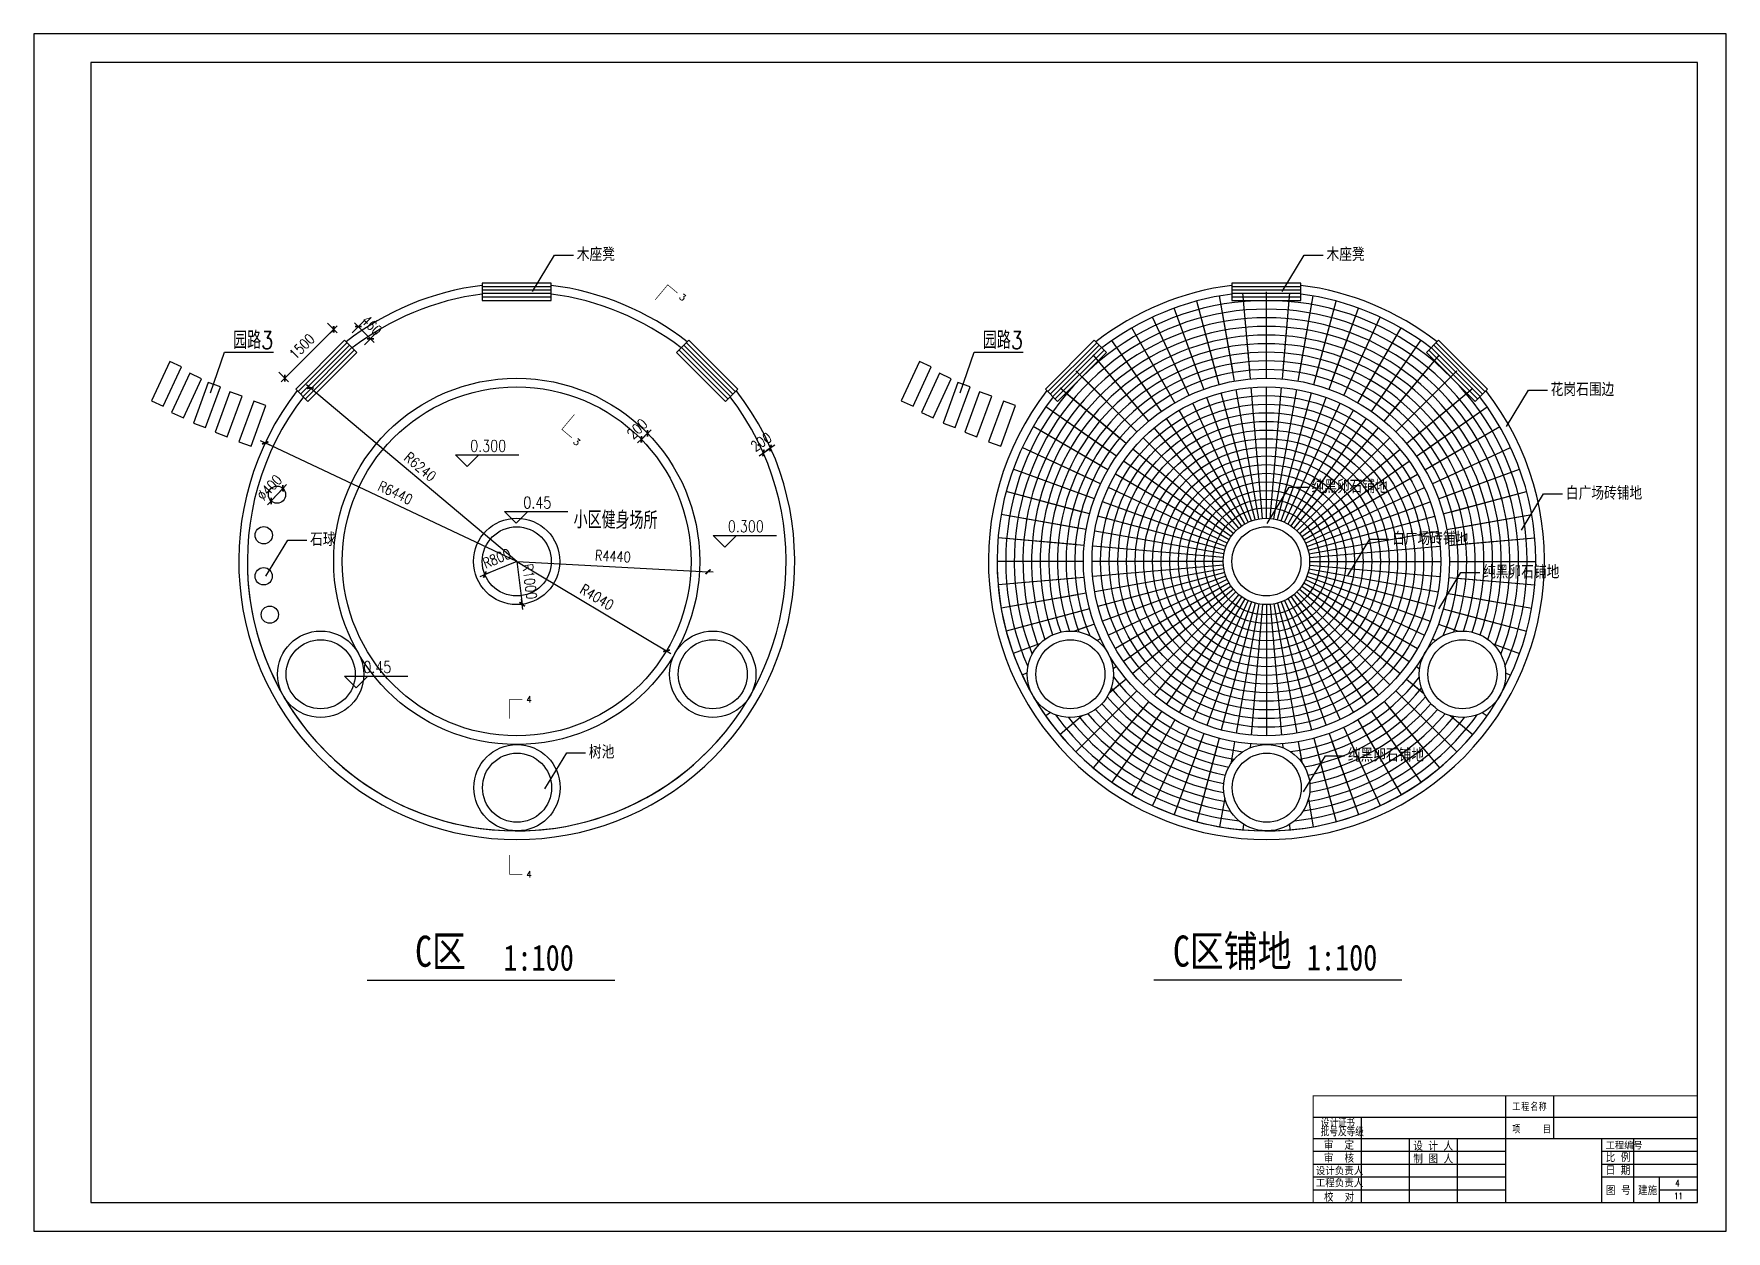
# Model space of a CAD drawing. Extents: x 1035948 to 1665131, y -158296 to 142149.
# Drawn here: x 1119785 to 1158989, y -30294 to -2574 of the extents above; entities that cross this region are included whole.
import ezdxf
from ezdxf.enums import TextEntityAlignment as Align

# ---------------------------------------------------------------- set-up
doc = ezdxf.new("R2010")
doc.units = 0
doc.header["$LTSCALE"] = 200
doc.header["$MEASUREMENT"] = 0
doc.layers.get('0').update_dxf_attribs({"linetype": 'CONTINUOUS'})
doc.layers.get('DEFPOINTS').update_dxf_attribs({"linetype": 'CONTINUOUS'})
for name, color, linetype in [('ELEV', 7, 'CONTINUOUS'), ('LAYER5', 5, 'CONTINUOUS'), ('PUB_DIM', 3, 'CONTINUOUS'), ('PUB_TEXT', 7, 'CONTINUOUS'), ('WLL1', 7, 'CONTINUOUS')]:
    doc.layers.add(name, color=color, linetype=linetype)
doc.styles.add('_HZTXT', font='txt.shx', dxfattribs={"width": 0.8, "bigfont": 'hztxt.shx'})
doc.styles.add('COMP', font='complex', dxfattribs={"bigfont": 'hztxt'})
doc.styles.add('DIM_FONT', font='SIMPLEX.shx', dxfattribs={"width": 0.8})
doc.styles.add('HZ', font='simplex.shx', dxfattribs={"bigfont": 'hztxt.shx'})
doc.styles.add('仿宋', font='simfang0.ttf')
doc.dimstyles.new('DIMN80', dxfattribs={"dimscale": 0.8, "dimtxt": 300, "dimasz": 1, "dimexe": 250, "dimexo": 300, "dimgap": 150, "dimtad": 1, "dimdec": 0, "dimzin": 0, "dimdsep": 46, "dimtxsty": 'DIM_FONT', "dimblk": '_DIMX', "dimcen": 0.09, "dimclrt": 7, "dimadec": 0, "dimazin": 0, "dimtfac": 1, "dimtdec": 0, "dimtix": 1, "dimtmove": 2, "dimatfit": 3, "dimldrblk": '_DIMX', "dimfxl": 0, "dimtolj": 1, "dimtzin": 0, "dimarcsym": 0})
doc.dimstyles.new('GJ30', dxfattribs={"dimscale": 30, "dimtxt": 3, "dimasz": 1, "dimexe": 2.5, "dimexo": 5, "dimgap": 1, "dimtad": 1, "dimdec": 0, "dimdsep": 46, "dimtxsty": 'DIM_FONT', "dimblk": '_DIMX', "dimblk1": 'ARCHTICK', "dimblk2": 'ARCHTICK', "dimsah": 1, "dimcen": 3, "dimdle": 2, "dimclrt": 7, "dimadec": 0, "dimazin": 0, "dimtfac": 1, "dimtdec": 0, "dimtix": 1, "dimtmove": 2, "dimatfit": 3, "dimldrblk": 'ARCHTICK', "dimfxl": 0, "dimtolj": 1, "dimtzin": 0, "dimarcsym": 0})

# ---------------------------------------------------------------- blocks, each defined once
blk = doc.blocks.new('_DIMX')
blk.add_line((-150, 0), (150, 0))
at = {"const_width": 50}
blk.add_lwpolyline([(-70, -70), (70, 70)], dxfattribs=at)
blk = doc.blocks.new('*D248')
at = {"color": 0, "linetype": 'ByBlock'}
for p, q in [((1294710, 27054), (1294710, 27053)), ((1294711, 27055), (1294985, 27346)), ((1294985, 27347), (1294986, 27347))]:
    blk.add_line(p, q, dxfattribs=at)
at = {"layer": 'DEFPOINTS', "color": 0, "linetype": 'ByBlock'}
for p in [(1294711, 27055), (1294985, 27346)]:
    blk.add_point(p, dxfattribs=at)
at = {"color": 0, "linetype": 'ByBlock', "xscale": 0.8, "yscale": 0.8, "zscale": 0.8}
for p, rotation in [((1294985, 27346), 226.7378647806771), ((1294711, 27055), 46.7378647806771)]:
    blk.add_blockref('_DIMX', p, dxfattribs=dict(at, rotation=rotation))
at = {"color": 7, "linetype": 'ByBlock', "insert": (1294673, 27365), "char_height": 240, "attachment_point": 5, "rotation": 46.7379, "style": 'DIM_FONT'}
blk.add_mtext('\\A1;∅400', dxfattribs=at)
blk = doc.blocks.new('*D247')
at = {"color": 0, "linetype": 'ByBlock'}
for p, q in [((1300369, 25342), (1300495, 24350)), ((1300495, 24350), (1300495, 24349))]:
    blk.add_line(p, q, dxfattribs=at)
at = {"layer": 'DEFPOINTS', "color": 0, "linetype": 'ByBlock'}
for p in [(1300369, 25342), (1300495, 24350)]:
    blk.add_point(p, dxfattribs=at)
at = {"color": 0, "linetype": 'ByBlock', "xscale": 0.8, "yscale": 0.8, "zscale": 0.8, "rotation": 97.24549273529738}
blk.add_blockref('_DIMX', (1300495, 24350), dxfattribs=at)
at = {"color": 7, "linetype": 'ByBlock', "insert": (1300670, 24877), "char_height": 240, "attachment_point": 5, "rotation": 277.2455, "style": 'DIM_FONT'}
blk.add_mtext('\\A1;R1000', dxfattribs=at)
blk = doc.blocks.new('*D246')
at = {"color": 0, "linetype": 'ByBlock'}
for p, q in [((1300369, 25342), (1299630, 25036)), ((1299629, 25036), (1299628, 25035))]:
    blk.add_line(p, q, dxfattribs=at)
at = {"layer": 'DEFPOINTS', "color": 0, "linetype": 'ByBlock'}
for p in [(1300369, 25342), (1299630, 25036)]:
    blk.add_point(p, dxfattribs=at)
at = {"color": 0, "linetype": 'ByBlock', "xscale": 0.8, "yscale": 0.8, "zscale": 0.8, "rotation": 22.50887466713739}
blk.add_blockref('_DIMX', (1299630, 25036), dxfattribs=at)
at = {"color": 7, "linetype": 'ByBlock', "insert": (1299907, 25411), "char_height": 240, "attachment_point": 5, "rotation": 22.5089, "style": 'DIM_FONT'}
blk.add_mtext('\\A1;R800', dxfattribs=at)
blk = doc.blocks.new('*D245')
at = {"color": 0, "linetype": 'ByBlock'}
blk.add_line((1299164, 24140), (1302634, 22072), dxfattribs=at)
at = {"layer": 'DEFPOINTS', "color": 0, "linetype": 'ByBlock'}
for p in [(1299164, 24140), (1302634, 22071)]:
    blk.add_point(p, dxfattribs=at)
at = {"color": 0, "linetype": 'ByBlock', "xscale": 0.8, "yscale": 0.8, "zscale": 0.8, "rotation": 329.2015037635322}
blk.add_blockref('_DIMX', (1302634, 22071), dxfattribs=at)
at = {"color": 7, "linetype": 'ByBlock', "insert": (1301022, 23312), "char_height": 240, "attachment_point": 5, "rotation": 329.2015, "style": 'DIM_FONT'}
blk.add_mtext('\\A1;R4040', dxfattribs=at)
blk = doc.blocks.new('*D244')
at = {"color": 0, "linetype": 'ByBlock'}
blk.add_line((1299164, 24140), (1303597, 23901), dxfattribs=at)
at = {"layer": 'DEFPOINTS', "color": 0, "linetype": 'ByBlock'}
for p in [(1299164, 24140), (1303598, 23901)]:
    blk.add_point(p, dxfattribs=at)
at = {"color": 0, "linetype": 'ByBlock', "xscale": 0.8, "yscale": 0.8, "zscale": 0.8, "rotation": 356.9220766153463}
blk.add_blockref('_DIMX', (1303598, 23901), dxfattribs=at)
at = {"color": 7, "linetype": 'ByBlock', "insert": (1301393, 24260), "char_height": 240, "attachment_point": 5, "rotation": 356.9221, "style": 'DIM_FONT'}
blk.add_mtext('\\A1;R4440', dxfattribs=at)
blk = doc.blocks.new('*D243')
at = {"color": 0, "linetype": 'ByBlock'}
for p, q in [((1302052, 26965), (1302195, 27105)), ((1302195, 27106), (1302196, 27106)), ((1302051, 26965), (1302051, 26964)), ((1302220, 26794), (1302192, 26822)), ((1302363, 26934), (1302335, 26962))]:
    blk.add_line(p, q, dxfattribs=at)
at = {"layer": 'DEFPOINTS', "color": 0, "linetype": 'ByBlock'}
for p in [(1302195, 27105), (1302195, 27105), (1302052, 26965)]:
    blk.add_point(p, dxfattribs=at)
at = {"color": 0, "linetype": 'ByBlock', "xscale": 0.8, "yscale": 0.8, "zscale": 0.8}
for p, rotation in [((1302052, 26965), 44.37815206013369), ((1302195, 27105), 224.3781520601337)]:
    blk.add_blockref('_DIMX', p, dxfattribs=dict(at, rotation=rotation))
at = {"color": 7, "linetype": 'ByBlock', "insert": (1301955, 27207), "char_height": 240, "attachment_point": 5, "rotation": 44.3782, "style": 'DIM_FONT'}
blk.add_mtext('\\A1;200', dxfattribs=at)
blk = doc.blocks.new('*D241')
at = {"color": 0, "linetype": 'ByBlock'}
for p, q in [((1293900, 29664), (1295030, 30795)), ((1295113, 30712), (1294889, 30937)), ((1293982, 29581), (1293758, 29805))]:
    blk.add_line(p, q, dxfattribs=at)
at = {"layer": 'DEFPOINTS', "color": 0, "linetype": 'ByBlock'}
for p in [(1295031, 30795), (1295283, 30543), (1294152, 29411)]:
    blk.add_point(p, dxfattribs=at)
at = {"color": 0, "linetype": 'ByBlock', "xscale": 0.8, "yscale": 0.8, "zscale": 0.8}
for p, rotation in [((1295031, 30795), 44.99999999998231), ((1293899, 29664), 224.9999999999824)]:
    blk.add_blockref('_DIMX', p, dxfattribs=dict(at, rotation=rotation))
at = {"color": 7, "linetype": 'ByBlock', "insert": (1294295, 30399), "char_height": 240, "attachment_point": 5, "rotation": 45, "style": 'DIM_FONT'}
blk.add_mtext('\\A1;1500', dxfattribs=at)
blk = doc.blocks.new('*D242')
at = {"color": 0, "linetype": 'ByBlock'}
for p, q in [((1295459, 30718), (1295743, 31002)), ((1295601, 30862), (1295601, 30862)), ((1295602, 30861), (1295885, 30578)), ((1295742, 30435), (1296026, 30720)), ((1295885, 30578), (1295886, 30577))]:
    blk.add_line(p, q, dxfattribs=at)
at = {"layer": 'DEFPOINTS', "color": 0, "linetype": 'ByBlock'}
for p in [(1295289, 30548), (1295572, 30266), (1295885, 30578)]:
    blk.add_point(p, dxfattribs=at)
at = {"color": 0, "linetype": 'ByBlock', "xscale": 0.8, "yscale": 0.8, "zscale": 0.8}
for p, rotation in [((1295602, 30861), 314.9999999999882), ((1295885, 30578), 134.9999999999882)]:
    blk.add_blockref('_DIMX', p, dxfattribs=dict(at, rotation=rotation))
at = {"color": 7, "linetype": 'ByBlock', "insert": (1295913, 30889), "char_height": 240, "attachment_point": 5, "rotation": 315, "style": 'DIM_FONT'}
blk.add_mtext('\\A1;460', dxfattribs=at)
blk = doc.blocks.new('*D59')
at = {"color": 0, "linetype": 'ByBlock'}
blk.add_line((1095184, 15485), (1089358, 18228), dxfattribs=at)
at = {"layer": 'DEFPOINTS', "color": 0, "linetype": 'ByBlock'}
for p in [(1089357, 18228), (1095184, 15485)]:
    blk.add_point(p, dxfattribs=at)
at = {"color": 0, "linetype": 'ByBlock', "xscale": 0.8, "yscale": 0.8, "zscale": 0.8, "rotation": 154.7917810637786}
blk.add_blockref('_DIMX', (1089357, 18228), dxfattribs=at)
at = {"color": 7, "linetype": 'ByBlock', "insert": (1092373, 17074), "char_height": 240, "attachment_point": 5, "rotation": 334.7918, "style": 'DIM_FONT'}
blk.add_mtext('\\A1;R6440', dxfattribs=at)
blk = doc.blocks.new('*D58')
at = {"color": 0, "linetype": 'ByBlock'}
blk.add_line((1095184, 15485), (1090406, 19497), dxfattribs=at)
at = {"layer": 'DEFPOINTS', "color": 0, "linetype": 'ByBlock'}
for p in [(1090405, 19498), (1095184, 15485)]:
    blk.add_point(p, dxfattribs=at)
at = {"color": 0, "linetype": 'ByBlock', "xscale": 0.8, "yscale": 0.8, "zscale": 0.8, "rotation": 139.9779968783339}
blk.add_blockref('_DIMX', (1090405, 19498), dxfattribs=at)
at = {"color": 7, "linetype": 'ByBlock', "insert": (1092949, 17675), "char_height": 240, "attachment_point": 5, "rotation": 319.978, "style": 'DIM_FONT'}
blk.add_mtext('\\A1;R6240', dxfattribs=at)
blk = doc.blocks.new('*D60')
at = {"color": 0, "linetype": 'ByBlock'}
for p, q in [((1100175, 19239), (1100198, 19206)), ((1100339, 19353), (1100362, 19320)), ((1100311, 19041), (1100310, 19040)), ((1100312, 19041), (1100476, 19155)), ((1100477, 19156), (1100477, 19156))]:
    blk.add_line(p, q, dxfattribs=at)
at = {"layer": 'DEFPOINTS', "color": 0, "linetype": 'ByBlock'}
for p in [(1100312, 19041), (1100476, 19155), (1100476, 19155)]:
    blk.add_point(p, dxfattribs=at)
at = {"color": 0, "linetype": 'ByBlock', "xscale": 0.8, "yscale": 0.8, "zscale": 0.8}
for p, rotation in [((1100476, 19155), 214.7434706843681), ((1100312, 19041), 34.74347068436807)]:
    blk.add_blockref('_DIMX', p, dxfattribs=dict(at, rotation=rotation))
at = {"color": 7, "linetype": 'ByBlock', "insert": (1100257, 19296), "char_height": 240, "attachment_point": 5, "rotation": 34.7435, "style": 'DIM_FONT'}
blk.add_mtext('\\A1;200', dxfattribs=at)

msp = doc.modelspace()

# ---------------------------------------------------------------- linework, layer by layer
at = {"color": 252}
for p, q in [((1147969.00557, -10563.40479), (1147794.69409, -8571.01539)), ((1148338.54592, -10547.27031), (1148338.54592, -8547.27031)), ((1148708.08627, -10563.40479), (1148882.39775, -8571.01539)), ((1146888.38051, -10802.97359), (1146204.34023, -8923.58835)), ((1146819.97648, -10615.03507), (1146204.34023, -8923.58835)), ((1147241.15317, -10691.7448), (1146723.51508, -8759.89315)), ((1147189.38936, -10498.55964), (1146723.51508, -8759.89315)), ((1147602.27765, -10611.68543), (1147254.98129, -8642.06993)), ((1147567.54801, -10414.72388), (1147254.98129, -8642.06993)), ((1147951.57442, -10364.16585), (1147810.11439, -8747.27031)), ((1148338.54592, -10347.27031), (1148338.54592, -8747.27031)), ((1148725.51742, -10364.16585), (1148866.97745, -8747.27031)), ((1149074.81419, -10611.68543), (1149422.11055, -8642.06993)), ((1149109.54383, -10414.72388), (1149422.11055, -8642.06993)), ((1149435.93867, -10691.7448), (1149953.57676, -8759.89315)), ((1149487.70248, -10498.55964), (1149953.57676, -8759.89315)), ((1149788.71133, -10802.97359), (1150472.75161, -8923.58835)), ((1149857.11536, -10615.03507), (1150472.75161, -8923.58835)), ((1146218.54592, -11115.32259), (1145218.54592, -9383.27179)), ((1146118.54592, -10942.11751), (1145218.54592, -9383.27179)), ((1146546.64449, -10944.52529), (1145701.40797, -9131.90972)), ((1146462.12084, -10763.26373), (1145701.40797, -9131.90972)), ((1150130.44735, -10944.52529), (1150975.68387, -9131.90972)), ((1150214.971, -10763.26373), (1150975.68387, -9131.90972)), ((1150458.54592, -11115.32259), (1151458.54592, -9383.27179)), ((1150558.54592, -10942.11751), (1151458.54592, -9383.27179)), ((1145906.58183, -11314.06564), (1144759.42896, -9675.76155)), ((1145791.86654, -11150.23523), (1144759.42896, -9675.76155)), ((1150770.51001, -11314.06564), (1151917.66288, -9675.76155)), ((1150885.2253, -11150.23523), (1151917.66288, -9675.76155)), ((1145613.12646, -11539.24187), (1144327.55124, -10007.15298)), ((1145484.56893, -11386.03298), (1144441.27848, -10142.68783)), ((1151063.96539, -11539.24187), (1152349.5406, -10007.15298)), ((1151192.52291, -11386.03298), (1152235.81336, -10142.68783)), ((1145340.41317, -11789.13755), (1143926.19961, -10374.92399)), ((1145198.99181, -11647.7162), (1144067.62096, -10516.34535)), ((1151336.67867, -11789.13755), (1152750.89223, -10374.92399)), ((1151478.10003, -11647.7162), (1152609.47088, -10516.34535)), ((1145090.51748, -12061.85084), (1143558.4286, -10776.27562)), ((1144937.30859, -11933.29332), (1143693.96345, -10890.00286)), ((1148079.72688, -13821.34448), (1147292.91698, -10884.92997)), ((1148164.89774, -13802.46255), (1147637.00728, -10808.64698)), ((1148251.39018, -13791.07561), (1147986.43672, -10762.64373)), ((1148338.54592, -13787.27031), (1148338.54592, -10747.27031)), ((1148425.70166, -13791.07561), (1148690.65512, -10762.64373)), ((1148512.1941, -13802.46255), (1149040.08456, -10808.64698)), ((1148597.36497, -13821.34448), (1149384.17486, -10884.92997)), ((1151586.57436, -12061.85084), (1153118.66325, -10776.27562)), ((1151739.78325, -11933.29332), (1152983.1284, -10890.00286)), ((1144865.34125, -12355.30622), (1143227.03716, -11208.15334)), ((1144701.51084, -12240.59093), (1143227.03716, -11208.15334)), ((1147838.54592, -13921.2449), (1146318.54592, -11288.52768)), ((1147915.92766, -13880.96252), (1146631.16814, -11125.78685)), ((1147996.52578, -13847.57769), (1146956.78454, -10990.91212)), ((1148680.56606, -13847.57769), (1149720.3073, -10990.91212)), ((1148761.16418, -13880.96252), (1150045.9237, -11125.78685)), ((1148838.54592, -13921.2449), (1150358.54592, -11288.52768)), ((1151811.75059, -12355.30622), (1153450.05468, -11208.15334)), ((1151975.581, -12240.59093), (1153450.05468, -11208.15334)), ((1144666.59821, -12667.27031), (1142934.5474, -11667.27031)), ((1144493.39313, -12567.27031), (1142934.5474, -11667.27031)), ((1147695.75831, -14021.22586), (1145741.68398, -11692.45076)), ((1147764.96948, -13968.11826), (1146021.29712, -11477.89605)), ((1148912.12236, -13968.11826), (1150655.79472, -11477.89605)), ((1148981.33353, -14021.22586), (1150935.40786, -11692.45076)), ((1152010.49363, -12667.27031), (1153742.54444, -11667.27031)), ((1152183.69871, -12567.27031), (1153742.54444, -11667.27031)), ((1144495.8009, -12995.36888), (1142683.18533, -12150.13235)), ((1144314.53935, -12910.84522), (1142683.18533, -12150.13235)), ((1147631.43914, -14080.16353), (1145481.83452, -11930.55891)), ((1149045.6527, -14080.16353), (1151195.25732, -11930.55891)), ((1152181.29094, -12995.36888), (1153993.90651, -12150.13235)), ((1152362.55249, -12910.84522), (1153993.90651, -12150.13235)), ((1147519.39388, -14213.69387), (1145029.17166, -12470.0215)), ((1147572.50148, -14144.4827), (1145243.72637, -12190.40836)), ((1149104.59036, -14144.4827), (1151433.36547, -12190.40836)), ((1149157.69796, -14213.69387), (1151647.92018, -12470.0215)), ((1144354.24921, -13337.1049), (1142474.86397, -12653.06461)), ((1144166.31068, -13268.70087), (1142474.86397, -12653.06461)), ((1147472.52052, -14287.27031), (1144839.80329, -12767.27031)), ((1149204.57132, -14287.27031), (1151837.28855, -12767.27031)), ((1152322.84263, -13337.1049), (1154202.22787, -12653.06461)), ((1152510.78116, -13268.70087), (1154202.22787, -12653.06461)), ((1144243.02042, -13689.87756), (1142311.16876, -13172.23946)), ((1144049.83525, -13638.11375), (1142311.16876, -13172.23946)), ((1147432.23813, -14364.65204), (1144677.06246, -13079.89253)), ((1149244.85371, -14364.65204), (1152000.02938, -13079.89253)), ((1152434.07142, -13689.87756), (1154365.92308, -13172.23946)), ((1152627.25659, -13638.11375), (1154365.92308, -13172.23946)), ((1144162.96105, -14051.00203), (1142193.34554, -13703.70568)), ((1143965.9995, -14016.2724), (1142193.34554, -13703.70568)), ((1147398.8533, -14445.25016), (1144542.18773, -13405.50893)), ((1149278.23854, -14445.25016), (1152134.90411, -13405.50893)), ((1152514.13079, -14051.00203), (1154483.7463, -13703.70568)), ((1152711.09234, -14016.2724), (1154483.7463, -13703.70568)), ((1147353.73817, -14613.62213), (1144359.9226, -14085.73167)), ((1147372.62009, -14528.45126), (1144436.20558, -13741.64136)), ((1149304.47175, -14528.45126), (1152240.88626, -13741.64136)), ((1149323.35367, -14613.62213), (1152317.16924, -14085.73167)), ((1144114.6804, -14417.72996), (1142122.291, -14243.41847)), ((1143915.44146, -14400.29881), (1142122.291, -14243.41847)), ((1147342.35122, -14700.11456), (1144313.91934, -14435.16111)), ((1149334.74062, -14700.11456), (1152363.1725, -14435.16111)), ((1152562.41144, -14417.72996), (1154554.80084, -14243.41847)), ((1152761.65038, -14400.29881), (1154554.80084, -14243.41847)), ((1144098.54592, -14787.27031), (1142098.54592, -14787.27031)), ((1143898.54592, -14787.27031), (1142098.54592, -14787.27031)), ((1147338.54592, -14787.27031), (1144298.54592, -14787.27031)), ((1147342.35122, -14874.42605), (1144313.91934, -15139.37951)), ((1149334.74062, -14874.42605), (1152363.1725, -15139.37951)), ((1149338.54592, -14787.27031), (1152378.54592, -14787.27031)), ((1152578.54592, -14787.27031), (1154578.54592, -14787.27031)), ((1152778.54592, -14787.27031), (1154578.54592, -14787.27031)), ((1144114.6804, -15156.81066), (1142122.291, -15331.12214)), ((1143915.44146, -15174.2418), (1142122.291, -15331.12214)), ((1147353.73817, -14960.91848), (1144359.9226, -15488.80894)), ((1147372.62009, -15046.08935), (1144436.20558, -15832.89925)), ((1147398.8533, -15129.29045), (1144542.18773, -16169.03169)), ((1147432.23813, -15209.88857), (1144677.06246, -16494.64808)), ((1147472.52052, -15287.27031), (1144839.80329, -16807.27031)), ((1149204.57132, -15287.27031), (1151837.28855, -16807.27031)), ((1149244.85371, -15209.88857), (1152000.02938, -16494.64808)), ((1149278.23854, -15129.29045), (1152134.90411, -16169.03169)), ((1149304.47175, -15046.08935), (1152240.88626, -15832.89925)), ((1149323.35367, -14960.91848), (1152317.16924, -15488.80894)), ((1152562.41144, -15156.81066), (1154554.80084, -15331.12214)), ((1152761.65038, -15174.2418), (1154554.80084, -15331.12214)), ((1144162.96105, -15523.53858), (1142193.34554, -15870.83494)), ((1143965.9995, -15558.26822), (1142193.34554, -15870.83494)), ((1147519.39388, -15360.84674), (1145029.17166, -17104.51911)), ((1147572.50148, -15430.05792), (1145243.72637, -17384.13225)), ((1147631.43914, -15494.37709), (1145481.83452, -17643.9817)), ((1147695.75831, -15553.31475), (1145741.68398, -17882.08986)), ((1147764.96948, -15606.42235), (1146021.29712, -18096.64457)), ((1147838.54592, -15653.29571), (1146318.54592, -18286.01294)), ((1148838.54592, -15653.29571), (1150358.54592, -18286.01294)), ((1148912.12236, -15606.42235), (1150655.79472, -18096.64457)), ((1148981.33353, -15553.31475), (1150935.40786, -17882.08986)), ((1149045.6527, -15494.37709), (1151195.25732, -17643.9817)), ((1149104.59036, -15430.05792), (1151433.36547, -17384.13225)), ((1149157.69796, -15360.84674), (1151647.92018, -17104.51911)), ((1152514.13079, -15523.53858), (1154483.7463, -15870.83494)), ((1152711.09234, -15558.26822), (1154483.7463, -15870.83494)), ((1144243.02042, -15884.66306), (1142311.16876, -16402.30115)), ((1144049.83525, -15936.42687), (1142311.16876, -16402.30115)), ((1147915.92766, -15693.57809), (1146631.16814, -18448.75377)), ((1147996.52578, -15726.96293), (1146956.78454, -18583.62849)), ((1148079.72688, -15753.19613), (1147292.91698, -18689.61064)), ((1148164.89774, -15772.07806), (1147637.00728, -18765.89363)), ((1148251.39018, -15783.465), (1147986.43672, -18811.89689)), ((1148338.54592, -15787.27031), (1148338.54592, -18827.27031)), ((1148425.70166, -15783.465), (1148690.65512, -18811.89689)), ((1148512.1941, -15772.07806), (1149040.08456, -18765.89363)), ((1148597.36497, -15753.19613), (1149384.17486, -18689.61064)), ((1148680.56606, -15726.96293), (1149720.3073, -18583.62849)), ((1148761.16418, -15693.57809), (1150045.9237, -18448.75377)), ((1152434.07142, -15884.66306), (1154365.92308, -16402.30115)), ((1152627.25659, -15936.42687), (1154365.92308, -16402.30115)), ((1144354.24921, -16237.43571), (1143892.90442, -16405.35149)), ((1144166.31068, -16305.83974), (1143892.90442, -16405.35149)), ((1152322.84263, -16237.43571), (1152784.18742, -16405.35149)), ((1152510.78116, -16305.83974), (1152784.18742, -16405.35149)), ((1143083.41327, -16699.98217), (1142474.86397, -16921.476)), ((1143083.41327, -16699.98217), (1142474.86397, -16921.476)), ((1144495.8009, -16579.17174), (1144416.72692, -16616.04454)), ((1152181.29094, -16579.17174), (1152260.36492, -16616.04454)), ((1153593.67857, -16699.98217), (1154202.22787, -16921.476)), ((1153593.67857, -16699.98217), (1154202.22787, -16921.476)), ((1144865.34125, -17219.2344), (1144788.62982, -17272.94832)), ((1151811.75059, -17219.2344), (1151888.46202, -17272.94832)), ((1142797.26248, -17371.21321), (1142683.18533, -17424.40826)), ((1142797.26248, -17371.21321), (1142683.18533, -17424.40826)), ((1145090.51748, -17512.68977), (1144691.44979, -17847.54733)), ((1144937.30859, -17641.24729), (1144691.44979, -17847.54733)), ((1151586.57436, -17512.68977), (1151985.64205, -17847.54733)), ((1151739.78325, -17641.24729), (1151985.64205, -17847.54733)), ((1153879.82936, -17371.21321), (1153993.90651, -17424.40826)), ((1153879.82936, -17371.21321), (1153993.90651, -17424.40826)), ((1142934.59665, -17907.24187), (1142934.5474, -17907.27031)), ((1142934.59665, -17907.24187), (1142934.5474, -17907.27031)), ((1145340.41317, -17785.40306), (1143926.19961, -19199.61662)), ((1145198.99181, -17926.82441), (1143926.19961, -19199.61662)), ((1151336.67867, -17785.40306), (1152750.89223, -19199.61662)), ((1151478.10003, -17926.82441), (1152750.89223, -19199.61662)), ((1153742.49519, -17907.24187), (1153742.54444, -17907.27031)), ((1153742.49519, -17907.24187), (1153742.54444, -17907.27031)), ((1143337.5392, -18289.01291), (1143227.03716, -18366.38727)), ((1143337.5392, -18289.01291), (1143227.03716, -18366.38727)), ((1144081.51102, -18359.34672), (1143558.4286, -18798.26499)), ((1144081.51102, -18359.34672), (1143558.4286, -18798.26499)), ((1145613.12646, -18035.29875), (1144327.55124, -19567.38763)), ((1145484.56893, -18188.50763), (1144327.55124, -19567.38763)), ((1145906.58183, -18260.47497), (1144759.42896, -19898.77906)), ((1145791.86654, -18424.30538), (1144759.42896, -19898.77906)), ((1150770.51001, -18260.47497), (1151917.66288, -19898.77906)), ((1150885.2253, -18424.30538), (1151917.66288, -19898.77906)), ((1151063.96539, -18035.29875), (1152349.5406, -19567.38763)), ((1151192.52291, -18188.50763), (1152349.5406, -19567.38763)), ((1152595.58082, -18359.34672), (1153118.66325, -18798.26499)), ((1152595.58082, -18359.34672), (1153118.66325, -18798.26499)), ((1153339.55264, -18289.01291), (1153450.05468, -18366.38727)), ((1153339.55264, -18289.01291), (1153450.05468, -18366.38727)), ((1146218.54592, -18459.21802), (1145218.54592, -20191.26883)), ((1146546.64449, -18630.01532), (1145701.40797, -20442.6309)), ((1146462.12084, -18811.27688), (1145701.40797, -20442.6309)), ((1146888.38051, -18771.56702), (1146204.34023, -20650.95226)), ((1149788.71133, -18771.56702), (1150472.75161, -20650.95226)), ((1150130.44735, -18630.01532), (1150975.68387, -20442.6309)), ((1150214.971, -18811.27688), (1150975.68387, -20442.6309)), ((1150458.54592, -18459.21802), (1151458.54592, -20191.26883)), ((1150558.54592, -18632.4231), (1151458.54592, -20191.26883)), ((1146819.97648, -18959.50554), (1146204.34023, -20650.95226)), ((1147241.15317, -18882.79581), (1146723.51508, -20814.64746)), ((1147189.38936, -19075.98098), (1146723.51508, -20814.64746)), ((1147602.27765, -18962.85518), (1147511.81634, -19475.88672)), ((1147567.54801, -19159.81673), (1147511.81634, -19475.88672)), ((1147969.00557, -19011.13583), (1147960.84367, -19104.42684)), ((1148708.08627, -19011.13583), (1148715.69048, -19098.0523)), ((1149074.81419, -18962.85518), (1149160.06726, -19446.34937)), ((1149109.54383, -19159.81673), (1149160.06726, -19446.34937)), ((1149435.93867, -18882.79581), (1149953.57676, -20814.64746)), ((1149487.70248, -19075.98098), (1149953.57676, -20814.64746)), ((1149857.11536, -18959.50554), (1150472.75161, -20650.95226)), ((1147373.55445, -20260.00888), (1147254.98129, -20932.47069)), ((1147373.55445, -20260.00888), (1147254.98129, -20932.47069)), ((1149309.65518, -20294.70461), (1149422.11055, -20932.47069)), ((1149309.65518, -20294.70461), (1149422.11055, -20932.47069)), ((1147806.45123, -20869.14047), (1147794.69409, -21003.52522)), ((1147806.45123, -20869.14047), (1147794.69409, -21003.52522)), ((1148338.54592, -21027.21344), (1148338.54592, -21027.27031)), ((1148338.54592, -21027.21344), (1148338.54592, -21027.27031)), ((1148871.42744, -20878.13399), (1148882.39775, -21003.52522)), ((1148871.42744, -20878.13399), (1148882.39775, -21003.52522))]:
    msp.add_line(p, q, dxfattribs=at)
for p, q in [((1153873.81274, -27159.05157), (1153873.81274, -29634.05157)), ((1154987.56274, -27159.05157), (1154987.56274, -28149.05157)), ((1149418.81274, -27654.05157), (1158328.81274, -27654.05157)), ((1150532.56274, -27654.05157), (1150532.56274, -29634.05157)), ((1149418.81274, -28149.05157), (1158328.81274, -28149.05157)), ((1151646.31274, -28149.05157), (1151646.31274, -29634.05157)), ((1152760.06274, -28149.05157), (1152760.06274, -29634.05157)), ((1156101.31274, -28149.05157), (1156101.31274, -29634.05157)), ((1156843.81274, -28149.05157), (1156843.81274, -29634.05157)), ((1149418.81274, -28446.05157), (1153873.81274, -28446.05157)), ((1156101.31274, -28446.05157), (1158328.81274, -28446.05157)), ((1149418.81274, -28743.05157), (1153873.81274, -28743.05157)), ((1156101.31274, -28743.05157), (1158328.81274, -28743.05157)), ((1149418.81274, -29040.05157), (1153873.81274, -29040.05157)), ((1149418.81274, -29337.05157), (1153873.81274, -29337.05157)), ((1156101.31274, -29040.05157), (1158328.81274, -29040.05157)), ((1157437.81274, -29040.05157), (1157437.81274, -29634.05157)), ((1157437.81274, -29337.05157), (1158328.81274, -29337.05157))]:
    msp.add_line(p, q)
at = {"color": 151}
msp.add_lwpolyline([(1158988.81274, -30294.05157), (1158988.81274, -2574.05157), (1119784.81274, -2574.05157), (1119784.81274, -30294.05157)], close=True, dxfattribs=at)
at = {"color": 5}
msp.add_lwpolyline([(1158328.81274, -29634.05157), (1158328.81274, -3234.05157), (1121104.81274, -3234.05157), (1121104.81274, -29634.05157)], close=True, dxfattribs=at)
at = {"const_width": 24.75}
msp.add_lwpolyline([(1149418.81274, -29634.05157), (1149418.81274, -27159.05157), (1158328.81274, -27159.05157)], dxfattribs=at)
at = {"color": 252}
for radius in [3840, 3640, 3440, 3240, 3040, 2840, 2640, 2440, 2240, 2040, 1840, 1640, 1440, 1240]:
    msp.add_circle((1148338.54592, -14787.27031), radius, dxfattribs=at)
for radius, start, end in [(6040, 336.195740239, 203.804259761), (5840, 338.375449712, 201.624550288), (5640, 339.753402295, 200.246597705), (5440, 340.611849546, 199.388150454), (5240, 341.033450923, 198.966549077), (5040, 341.023037199, 198.976962801), (4840, 340.52438841, 199.47561159), (4640, 339.388730092, 200.611269908), (4440, 337.21460458, 202.78539542), (4440, 217.049691239, 262.950308761), (4440, 277.21460458, 322.950308761), (4840, 220.359475069, 259.640524931), (4640, 219.223816751, 260.776183249), (4640, 279.388730092, 320.776183249), (4840, 280.52438841, 319.640524931), (6040, 216.030826898, 263.969173102), (5840, 218.210536372, 261.789463628), (5640, 219.588488954, 260.411511046), (5440, 220.446936205, 259.553063795), (5240, 220.868537582, 259.131462418), (5040, 220.858123858, 259.141876142), (6040, 276.195740239, 323.969173102), (5840, 278.375449712, 321.789463628), (5640, 279.753402295, 320.411511046), (5040, 281.023037199, 319.141876142), (5440, 280.611849546, 319.553063795), (5240, 281.033450923, 319.131462418)]:
    msp.add_arc((1148338.54592, -14787.27031), radius, start, end, dxfattribs=at)
at = {"layer": 'DEFPOINTS', "color": 0, "linetype": 'ByBlock'}
for p in [(1130970.67823, -14787.27031, -22546.75648), (1130970.67823, -14787.27031)]:
    msp.add_point(p, dxfattribs=at)
at = {"layer": 'LAYER5', "linetype": 'Continuous'}
for p, q in [((1127505.08432, -24482.33978), (1133243.87715, -24482.33978)), ((1145734.28871, -24478.78147), (1151473.08154, -24478.78147))]:
    msp.add_line(p, q, dxfattribs=at)
at = {"layer": 'PUB_DIM'}
for p, q in [((1129552.15738, -12324.14026), (1130092.15738, -12324.14026)), ((1129822.15738, -12594.14026), (1129552.15738, -12324.14026)), ((1130092.15738, -12324.14026), (1129822.15738, -12594.14026)), ((1129822.15738, -12324.14026), (1131020.4431, -12324.14026)), ((1130959.40302, -13904.48747), (1130689.40302, -13634.48747)), ((1130689.40302, -13634.48747), (1131229.40302, -13634.48747)), ((1130959.40302, -13634.48747), (1132157.68873, -13634.48747)), ((1131229.40302, -13634.48747), (1130959.40302, -13904.48747)), ((1135790.95379, -14456.74287), (1135520.95379, -14186.74287)), ((1135520.95379, -14186.74287), (1136060.95379, -14186.74287)), ((1135790.95379, -14186.74287), (1136989.2395, -14186.74287)), ((1136060.95379, -14186.74287), (1135790.95379, -14456.74287)), ((1126983.27944, -17444.20504), (1127523.27944, -17444.20504)), ((1127253.27944, -17714.20504), (1126983.27944, -17444.20504)), ((1127523.27944, -17444.20504), (1127253.27944, -17714.20504)), ((1127253.27944, -17444.20504), (1128451.56515, -17444.20504))]:
    msp.add_line(p, q, dxfattribs=at)
at = {"layer": 'PUB_DIM', "const_width": 15}
for points in [[(1134699.87757, -8577.07334), (1134470.06423, -8384.23706), (1134180.80981, -8728.95706)], [(1132247.27269, -11924.80859), (1132017.45936, -11731.9723), (1132306.71378, -11387.2523)], [(1131104.60832, -17979.61478), (1130804.60832, -17979.61478), (1130804.60832, -18429.61478)], [(1131104.60832, -22034.62769), (1130804.60832, -22034.62769), (1130804.60832, -21584.62769)]]:
    msp.add_lwpolyline(points, dxfattribs=at)
at = {"layer": 'PUB_TEXT'}
for p, q in [((1123876.18017, -10885.81606, -22546.75648), (1124198.66269, -9946.46836, -22546.75648)), ((1124198.66269, -9946.46836, -22546.75648), (1125335.18758, -9946.46836, -22546.75648)), ((1141244.04786, -10885.81606, -22546.75648), (1141566.53037, -9946.46836, -22546.75648)), ((1141566.53037, -9946.46836, -22546.75648), (1142703.05527, -9946.46836, -22546.75648))]:
    msp.add_line(p, q, dxfattribs=at)
at = {"layer": 'WLL1'}
for p, q in [((1131770.67823, -8427.27031), (1130170.67823, -8427.27031)), ((1131770.67823, -8507.27031), (1130170.67823, -8507.27031)), ((1131770.67823, -8587.27031), (1130170.67823, -8587.27031)), ((1149138.54592, -8427.27031), (1147538.54592, -8427.27031)), ((1149138.54592, -8507.27031), (1147538.54592, -8507.27031)), ((1149138.54592, -8587.27031), (1147538.54592, -8587.27031)), ((1131770.67823, -8667.27031), (1130170.67823, -8667.27031)), ((1149138.54592, -8667.27031), (1147538.54592, -8667.27031)), ((1127039.16453, -9724.38575), (1125907.79368, -10855.7566)), ((1127095.73307, -9780.9543), (1125964.36222, -10912.32515)), ((1134845.62339, -9780.9543), (1135976.99424, -10912.32515)), ((1134902.19194, -9724.38575), (1136033.56279, -10855.7566)), ((1144407.03222, -9724.38575), (1143275.66137, -10855.7566)), ((1144463.60076, -9780.9543), (1143332.22991, -10912.32515)), ((1152213.49108, -9780.9543), (1153344.86193, -10912.32515)), ((1152270.05962, -9724.38575), (1153401.43047, -10855.7566)), ((1127152.30162, -9837.52284), (1126020.93077, -10968.89369)), ((1127208.87016, -9894.09138), (1126077.49931, -11025.46223)), ((1134732.48631, -9894.09138), (1135863.85716, -11025.46223)), ((1134789.05485, -9837.52284), (1135920.4257, -10968.89369)), ((1144520.1693, -9837.52284), (1143388.79845, -10968.89369)), ((1144576.73784, -9894.09138), (1143445.36699, -11025.46223)), ((1152100.354, -9894.09138), (1153231.72485, -11025.46223)), ((1152156.92254, -9837.52284), (1153288.29339, -10968.89369)), ((1130968.54562, -14787.78712), (1130968.99545, -14790.33334)), ((1130970.60624, -14787.26954), (1130970.75023, -14787.27108)), ((1130970.60624, -14787.26954), (1130970.75023, -14787.27108)), ((1130970.67747, -14787.3423), (1130970.679, -14787.19831)), ((1130970.67747, -14787.3423), (1130970.679, -14787.19831))]:
    msp.add_line(p, q, dxfattribs=at)
for points in [[(1131770.67823, -8347.27031), (1130170.67823, -8347.27031), (1130170.67823, -8747.27031), (1131770.67823, -8747.27031)], [(1149138.54592, -8347.27031), (1147538.54592, -8347.27031), (1147538.54592, -8747.27031), (1149138.54592, -8747.27031)], [(1126982.59599, -9667.81721), (1125851.22514, -10799.18806), (1126134.06785, -11082.03077), (1127265.4387, -9950.65992)], [(1134958.76048, -9667.81721), (1136090.13133, -10799.18806), (1135807.28862, -11082.03077), (1134675.91777, -9950.65992)], [(1144350.46367, -9667.81721), (1143219.09282, -10799.18806), (1143501.93554, -11082.03077), (1144633.30639, -9950.65992)], [(1152326.62817, -9667.81721), (1153457.99902, -10799.18806), (1153175.1563, -11082.03077), (1152043.78545, -9950.65992)]]:
    msp.add_lwpolyline(points, close=True, dxfattribs=at)
at = {"layer": 'WLL1', "elevation": 22546.75648}
for points in [[(1123206.37231, -10286.99905), (1122934.47997, -10160.21357), (1122511.86171, -11066.52136), (1122783.75405, -11193.30684)], [(1140574.24, -10286.99905), (1140302.34766, -10160.21357), (1139879.7294, -11066.52136), (1140151.62173, -11193.30684)], [(1123671.08844, -10557.68336), (1123399.19611, -10430.89788), (1122976.57784, -11337.20567), (1123248.47018, -11463.99115)], [(1141038.95613, -10557.68336), (1140767.06379, -10430.89788), (1140344.44553, -11337.20567), (1140616.33787, -11463.99115)], [(1124105.52097, -10748.82649), (1123823.61318, -10646.22045), (1123481.59304, -11585.91307), (1123763.50082, -11688.51911)], [(1124607.35148, -10960.83876), (1124325.44369, -10858.23272), (1123983.42355, -11797.92534), (1124265.33133, -11900.53138)], [(1141473.38865, -10748.82649), (1141191.48087, -10646.22045), (1140849.46072, -11585.91307), (1141131.36851, -11688.51911)], [(1141975.21916, -10960.83876), (1141693.31138, -10858.23272), (1141351.29123, -11797.92534), (1141633.19902, -11900.53138)], [(1125159.20125, -11181.25374), (1124877.29347, -11078.64769), (1124535.27332, -12018.34031), (1124817.18111, -12120.94636)], [(1142527.06894, -11181.25374), (1142245.16115, -11078.64769), (1141903.14101, -12018.34031), (1142185.0488, -12120.94636)]]:
    msp.add_lwpolyline(points, close=True, dxfattribs=at)
at = {"layer": 'WLL1'}
for centre, radius in [((1130970.67823, -14787.27031), 4240), ((1148338.54592, -14787.27031), 4240), ((1130970.67823, -14787.27031), 4040), ((1148338.54592, -14787.27031), 4040), ((1125418.45663, -13243.28582), 200), ((1125111.13379, -14181.81522), 200), ((1130970.67823, -14787.27031), 1000), ((1130970.67823, -14787.27031), 800), ((1148338.54592, -14787.27031), 1000), ((1148338.54592, -14787.27031), 800), ((1125109.22191, -15132.62671), 200), ((1125251.04323, -16021.02107), 200), ((1126428.95921, -17400.72534), 1000), ((1135512.39725, -17400.72534), 1000), ((1143796.8269, -17400.72534), 1000), ((1152880.26494, -17400.72534), 1000), ((1126428.95921, -17400.72534), 800), ((1135512.39725, -17400.72534), 800), ((1143796.8269, -17400.72534), 800), ((1152880.26494, -17400.72534), 800), ((1130978.21929, -20027.24187), 1000), ((1148346.08698, -20027.24187), 1000), ((1130978.21929, -20027.24187), 800), ((1148346.08698, -20027.24187), 800)]:
    msp.add_circle(centre, radius, dxfattribs=at)
for centre, radius, start, end in [((1130970.67823, -14787.27031), 6440, 97.135922026, 127.864077974), ((1130970.67823, -14787.27031), 6240, 97.365885829, 127.634114171), ((1130970.67823, -14787.27031), 6440, 52.135922026, 82.864077974), ((1130970.67823, -14787.27031), 6240, 52.365885829, 82.634114171), ((1148338.54592, -14787.27031), 6440, 97.135922026, 127.864077974), ((1148338.54592, -14787.27031), 6240, 97.365885829, 127.634114171), ((1148338.54592, -14787.27031), 6440, 52.135922026, 82.864077974), ((1148338.54592, -14787.27031), 6240, 52.365885829, 82.634114171), ((1130970.67823, -14787.27031), 6440, 142.135922026, 37.864077974), ((1130970.67823, -14787.27031), 6240, 142.365885829, 37.634114171), ((1148338.54592, -14787.27031), 6440, 142.135922026, 37.864077974), ((1148338.54592, -14787.27031), 6240, 142.365885829, 37.634114171), ((1130970.67823, -14787.27031, -22546.75648), 6240, 179.3883509, 320.001326876), ((1148338.54592, -14787.27031, -22546.75648), 6240, 179.3883509, 320.001326876)]:
    msp.add_arc(centre, radius, start, end, dxfattribs=at)

# ---------------------------------------------------------------- texts
at = {"width": 0.8}
for s, height, style, p in [('工', 169.32966, '_HZTXT', (1154035.5247, -27506.44461)), ('程', 169.32966, '_HZTXT', (1154242.75373, -27506.44461)), ('名', 169.32966, '_HZTXT', (1154454.76838, -27506.44461)), ('称', 169.32966, '_HZTXT', (1154647.64462, -27506.44461)), ('设', 185.45629, '_HZTXT', (1149595.23911, -27887.25206)), ('计', 185.45629, '_HZTXT', (1149805.8963, -27887.25206)), ('证', 185.45629, '_HZTXT', (1149995.7893, -27887.25206)), ('书', 185.45629, '_HZTXT', (1150185.6823, -27887.25206)), ('批号及等级', 185.456295, '_HZTXT', (1149595.23931, -28094.75201)), ('项    目', 169.329657, '_HZTXT', (1154035.5247, -28027.59458)), ('4', 148.5, 'HZ', (1157809.12921, -29257.93093)), ('11', 148.5, 'HZ', (1157784.70046, -29554.93093))]:
    msp.add_text(s, height=height, dxfattribs=dict(at, style=style)).set_placement(p)
at = {"style": 'HZ'}
for s, height, p in [('审  定', 185.456295, (1149667.91331, -28406.00203)), ('设 计 人', 185.456295, (1151741.09156, -28427.45741)), ('工程编号', 158.4, (1156196.70382, -28398.47974)), ('审  核', 185.456295, (1149669.0287, -28708.44822)), ('制 图 人', 185.456295, (1151741.09156, -28724.45741)), ('比 例', 185.456295, (1156196.70382, -28693.52202)), ('设计负责人', 169.329657, (1149482.61104, -28993.45885)), ('日 期', 185.456295, (1156196.70382, -28990.52202)), ('工程负责人', 169.329657, (1149482.61104, -29275.67494)), ('图 号', 185.456295, (1156204.62763, -29456.26712)), ('建施', 185.456295, (1156947.60225, -29456.26712)), ('校  对', 185.456295, (1149673.08648, -29610.06509))]:
    msp.add_text(s, height=height, dxfattribs=at).set_placement(p)
at = {"layer": 'PUB_DIM', "style": 'DIM_FONT', "width": 0.8}
for s, p in [('0.300', (1130310.15438, -12114.13459)), ('0.45', (1131447.40001, -13424.48181)), ('0.300', (1136278.95078, -13976.7372)), ('0.45', (1127741.27643, -17234.19937))]:
    msp.add_text(s, height=270, dxfattribs=at).set_placement(p, align=Align.MIDDLE)
at = {"layer": 'PUB_DIM', "style": 'COMP'}
for p in [(1134814.78423, -8673.49148), (1132362.17936, -12021.22673)]:
    msp.add_attdef('3', text='', height=150, rotation=320, dxfattribs=at).set_placement(p, align=Align.MIDDLE)
for p in [(1131254.60832, -17979.61478), (1131254.60832, -22034.62769)]:
    msp.add_attdef('4', text='', height=150, dxfattribs=at).set_placement(p, align=Align.MIDDLE)
at = {"layer": 'PUB_TEXT', "color": 3, "style": '仿宋', "width": 0.8}
for s, p in [('木座凳', (1132362.56981, -7805.62744)), ('木座凳', (1149730.4375, -7805.62744)), ('花岗石围边', (1154923.58599, -10932.64102)), ('纯黑卵石铺地', (1149382.4787, -13180.2457)), ('白广场砖铺地', (1155276.26317, -13331.84678)), ('石球', (1126184.75217, -14402.98477)), ('白广场砖铺地', (1151247.98476, -14382.51782)), ('纯黑卵石铺地', (1153356.96601, -15155.35998)), ('树池', (1132644.57915, -19324.9369)), ('纯黑卵石铺地', (1150223.37073, -19396.24441))]:
    msp.add_text(s, height=270, dxfattribs=at).set_placement(p)
at = {"layer": 'PUB_TEXT', "width": 0.8}
for s, height, style, p in [('园路3', 405, '_HZTXT', (1124403.41335, -9868.03738, -22546.75648)), ('园路3', 405, '_HZTXT', (1141771.28104, -9868.03738, -22546.75648)), ('C区', 720, '仿宋', (1128615.64691, -24173.32937)), ('C区铺地', 720, '仿宋', (1146172.20399, -24169.76836)), ('1:100', 600, '仿宋', (1130661.52529, -24262.71418)), ('1:100', 600, '仿宋', (1149275.66123, -24259.15587))]:
    msp.add_text(s, height=height, dxfattribs=dict(at, style=style)).set_placement(p)
at = {"layer": 'PUB_TEXT', "style": '_HZTXT', "width": 0.8}
msp.add_text('小区健身场所', height=405, rotation=359.3883509, dxfattribs=at).set_placement((1132287.14034, -14022.50737, -22546.75648))

# ---------------------------------------------------------------- dimensions: what is measured, and where the dimension line sits
at = {"layer": 'PUB_DIM'}
for center, mpoint, picture, middle, set_off in [((1130970.67823, -14787.27031), (1126192.10159, -10774.44022), '*D58', (1128736.03585, -12597.32109), (35786.61033, -30272.41179)), ((1130970.67823, -14787.27031), (1125143.98541, -12044.41582), '*D59', (1128159.91191, -13198.86959), (35786.61033, -30272.41179)), ((1130970.67823, -14787.27031), (1130231.62204, -15093.53153), '*D246', (1130509.27177, -14718.68406), (-169397.8826, -40129.63462)), ((1130970.67823, -14787.27031), (1135404.27324, -15025.67195), '*D244', (1133199.96289, -14666.79587), (-168193.50399, -38926.96198)), ((1130970.67823, -14787.27031), (1134440.93051, -16855.8324), '*D245', (1132828.34566, -15615.19295), (-168193.50399, -38926.96198)), ((1130970.71433, -14787.26105), (1131096.83527, -15779.27592), '*D247', (1131271.85837, -15252.99946), (-169397.8826, -40129.63462))]:
    dim = msp.add_radius_dim(center=center, mpoint=mpoint, dimstyle='DIMN80', dxfattribs=at)
    dim.commit()
    dim.dimension.update_dxf_attribs({"geometry": picture, "text_midpoint": middle, "insert": set_off})
for p1, p2, picture, middle, set_off in [((1133858.2255, -11961.73128), (1134001.17338, -11821.85311), '*D243', (1133761.84564, -11720.25473), (-168193.50399, -38926.96198)), ((1136686.57233, -12276.71194), (1136850.9147, -12162.73132), '*D60', (1136631.96676, -12022.51078), (36375.02223, -31318.04893))]:
    dim = msp.add_aligned_dim(p1=p1, p2=p2, distance=0, dimstyle='DIMN80', dxfattribs=at)
    dim.commit()
    dim.dimension.update_dxf_attribs({"geometry": picture, "text_midpoint": middle, "insert": set_off})
dim = msp.add_diameter_dim_2p(p1=(1125281.38918, -13388.93099), p2=(1125555.52407, -13097.64066), dimstyle='DIMN80', dxfattribs=at)
dim.commit()
dim.dimension.update_dxf_attribs({"geometry": '*D248', "text_midpoint": (1125243.68243, -13078.80488), "insert": (-169429.32392, -40443.59474)})
at = {"layer": 'WLL1'}
for p1, p2, distance, text, picture, middle in [((1125851.22514, -10799.18806), (1126982.59599, -9667.81721), 357.15799, '1500', '*D241', (1125994.6561, -9811.24817)), ((1126988.51966, -9661.89353), (1127271.36238, -9944.73625), 442.05122, '460', '*D242', (1127612.22406, -9321.03185))]:
    dim = msp.add_aligned_dim(p1=p1, p2=p2, distance=distance, text=text, dimstyle='DIMN80', dxfattribs=at)
    dim.commit()
    dim.dimension.update_dxf_attribs({"geometry": picture, "text_midpoint": middle, "insert": (-168300.60494, -40210.38129)})

# ---------------------------------------------------------------- leaders
at = {"layer": 'ELEV', "has_arrowhead": 0}
for points in [[(1131337.66827, -8535.80143), (1131846.89186, -7697.12425), (1132286.23, -7697.12425)], [(1148705.53596, -8535.80143), (1149214.75954, -7697.12425), (1149654.09769, -7697.12425)], [(1153898.68445, -11662.815), (1154407.90804, -10824.13782), (1154847.24618, -10824.13782)], [(1148357.57716, -13910.41968), (1148866.80074, -13071.74251), (1149306.13889, -13071.74251)], [(1154251.36163, -14062.02076), (1154760.58521, -13223.34359), (1155199.92336, -13223.34359)], [(1125159.85063, -15133.15875), (1125669.07422, -14294.48157), (1126108.41236, -14294.48157)], [(1150223.08321, -15112.6918), (1150732.3068, -14274.01463), (1151171.64495, -14274.01463)], [(1152332.06447, -15885.53396), (1152841.28806, -15046.85678), (1153280.6262, -15046.85678)], [(1131619.67761, -20055.11088), (1132128.9012, -19216.4337), (1132568.23934, -19216.4337)], [(1149198.46919, -20126.41839), (1149707.69278, -19287.74122), (1150147.03092, -19287.74122)]]:
    msp.add_leader(points, dimstyle='GJ30', override={"dimasz": 3}, dxfattribs=at)

doc.saveas('drawing.dxf')
